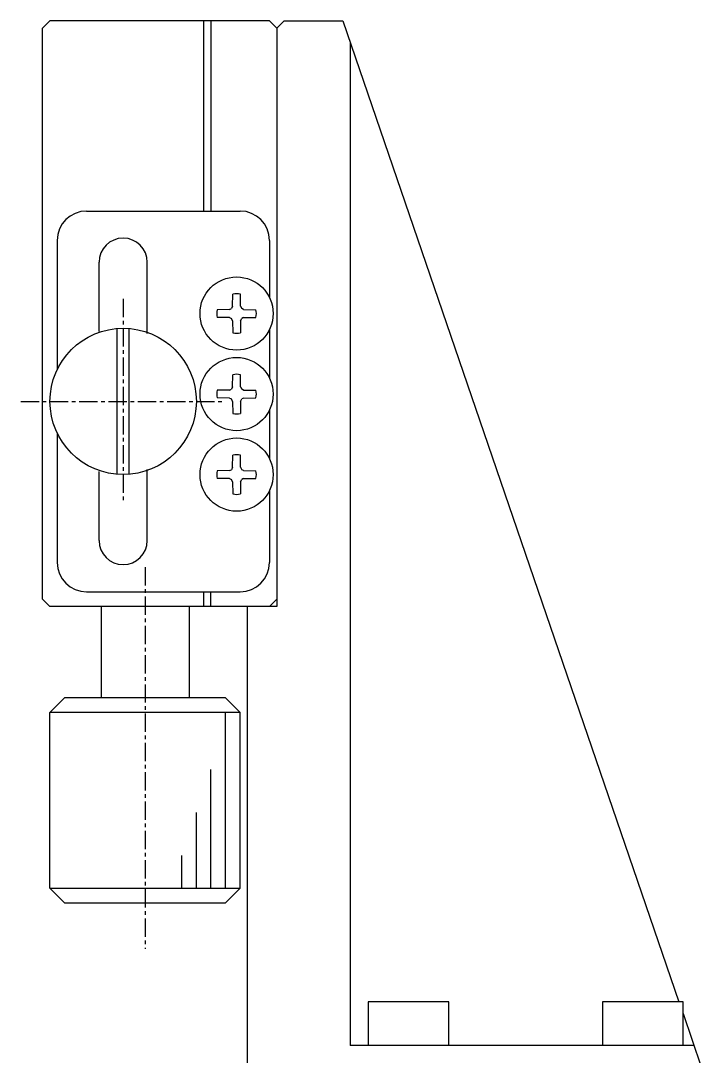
# Model space of a CAD drawing. Extents: x 85 to 291, y 58 to 217.
# Drawn here: x 221.6 to 268.1, y 144.1 to 214.8 of the extents above; entities that cross this region are included whole.
import ezdxf

# ---------------------------------------------------------------- set-up
doc = ezdxf.new("R2010")
doc.units = 0
doc.linetypes.add('CENTER', pattern=[2, 1.25, -0.25, 0.25, -0.25])
doc.layers.get('0').update_dxf_attribs({"linetype": 'CONTINUOUS'})
doc.layers.add('CENTER', color=1, linetype='CENTER')

msp = doc.modelspace()

# ---------------------------------------------------------------- linework, layer by layer
at = {"color": 7, "linetype": 'CONTINUOUS'}
for p, q in [((223.098, 214.306), (223.598, 214.806)), ((238.598, 214.806), (223.598, 214.806)), ((234.098, 214.806), (234.098, 201.806)), ((234.598, 214.806), (234.598, 201.806)), ((239.098, 214.306), (238.598, 214.806)), ((239.098, 214.306), (238.598, 214.806)), ((239.598, 214.806), (239.098, 214.306)), ((239.598, 214.806), (243.598, 214.806)), ((243.598, 214.806), (266.569, 147.806)), ((223.098, 175.306), (223.098, 214.306)), ((239.098, 214.306), (239.098, 204.806)), ((239.098, 214.306), (239.098, 174.806)), ((244.098, 213.348), (244.098, 144.806)), ((226.098, 201.806), (236.598, 201.806)), ((224.098, 199.806), (224.098, 190.986)), ((238.598, 199.806), (238.598, 195.896)), ((238.598, 199.806), (238.598, 195.896)), ((226.948, 193.591), (226.948, 198.306)), ((230.248, 193.451), (230.248, 198.306)), ((236.073, 195.306), (236.088, 196.131)), ((236.622, 195.306), (236.608, 196.131)), ((236.073, 195.306), (236, 195.141)), ((236.622, 195.306), (236.696, 195.141)), ((235.866, 195.081), (235.023, 195.066)), ((235.866, 194.532), (235.023, 194.546)), ((235.866, 195.081), (236, 195.141)), ((235.866, 194.532), (236, 194.472)), ((236.83, 195.081), (236.696, 195.141)), ((236.83, 194.532), (236.696, 194.472)), ((236.83, 195.081), (237.672, 195.066)), ((236.83, 194.532), (237.672, 194.546)), ((236.073, 194.307), (236, 194.472)), ((236.073, 194.307), (236.088, 193.482)), ((236.622, 194.307), (236.608, 193.482)), ((236.622, 194.307), (236.696, 194.472)), ((228.198, 183.822), (228.198, 193.79)), ((228.998, 183.822), (228.998, 193.79)), ((238.598, 193.717), (238.598, 190.396)), ((236.073, 189.806), (236.088, 190.631)), ((236.622, 189.806), (236.608, 190.631)), ((235.866, 189.581), (235.023, 189.566)), ((235.866, 189.581), (236, 189.641)), ((236.073, 189.806), (236, 189.641)), ((236.622, 189.806), (236.696, 189.641)), ((236.83, 189.581), (236.696, 189.641)), ((236.83, 189.581), (237.672, 189.566)), ((235.866, 189.032), (235.023, 189.046)), ((235.866, 189.032), (236, 188.972)), ((236.073, 188.807), (236, 188.972)), ((236.622, 188.807), (236.696, 188.972)), ((236.83, 189.032), (236.696, 188.972)), ((236.83, 189.032), (237.672, 189.046)), ((236.073, 188.807), (236.088, 187.982)), ((236.622, 188.807), (236.608, 187.982)), ((238.598, 188.217), (238.598, 184.896)), ((224.098, 186.627), (224.098, 177.806)), ((236.073, 184.306), (236.088, 185.131)), ((236.622, 184.306), (236.608, 185.131)), ((226.948, 179.306), (226.948, 184.021)), ((230.248, 179.306), (230.248, 184.161)), ((235.866, 184.081), (235.023, 184.066)), ((235.866, 184.081), (236, 184.141)), ((236.073, 184.306), (236, 184.141)), ((236.622, 184.306), (236.696, 184.141)), ((236.83, 184.081), (236.696, 184.141)), ((236.83, 184.081), (237.672, 184.066)), ((235.866, 183.532), (235.023, 183.546)), ((235.866, 183.532), (236, 183.472)), ((236.073, 183.307), (236, 183.472)), ((236.073, 183.307), (236.088, 182.482)), ((236.622, 183.307), (236.608, 182.482)), ((236.622, 183.307), (236.696, 183.472)), ((236.83, 183.532), (236.696, 183.472)), ((236.83, 183.532), (237.672, 183.546)), ((238.598, 182.717), (238.598, 177.806)), ((226.098, 175.806), (236.598, 175.806)), ((234.098, 175.806), (234.098, 174.806)), ((234.598, 174.806), (234.598, 175.806)), ((223.098, 175.306), (223.598, 174.806)), ((239.098, 174.806), (223.598, 174.806)), ((227.098, 174.806), (227.098, 168.556)), ((233.098, 174.806), (233.098, 168.556)), ((237.098, 140.306), (237.098, 174.806)), ((239.098, 175.306), (238.598, 174.806)), ((224.598, 168.556), (223.598, 167.556)), ((235.598, 168.556), (224.598, 168.556)), ((235.598, 168.556), (236.598, 167.556)), ((223.598, 155.556), (223.598, 167.556)), ((236.598, 155.556), (236.598, 167.556)), ((224.598, 154.556), (223.598, 155.556)), ((235.598, 154.556), (236.598, 155.556)), ((224.598, 154.556), (235.598, 154.556)), ((250.848, 147.806), (245.348, 147.806)), ((245.348, 147.806), (245.348, 144.806)), ((250.848, 144.806), (250.848, 147.806)), ((261.348, 147.806), (261.348, 144.806)), ((266.848, 147.806), (261.348, 147.806)), ((266.848, 144.806), (266.848, 147.806)), ((266.848, 146.994), (268.098, 143.348)), ((267.598, 144.806), (244.098, 144.806))]:
    msp.add_line(p, q, dxfattribs=at)
at = {"color": 3, "linetype": 'CONTINUOUS'}
for p, q in [((236.598, 167.556), (223.598, 167.556)), ((235.598, 155.556), (235.598, 167.556)), ((234.598, 155.556), (234.598, 163.672)), ((233.598, 155.556), (233.598, 160.727)), ((232.598, 155.556), (232.598, 157.79)), ((223.598, 155.556), (236.598, 155.556))]:
    msp.add_line(p, q, dxfattribs=at)
at = {"color": 7, "linetype": 'CONTINUOUS'}
for centre, radius in [((236.348, 194.806), 2.5), ((228.598, 188.806), 5), ((236.348, 189.306), 2.5), ((236.348, 183.806), 2.5)]:
    msp.add_circle(centre, radius, dxfattribs=at)
for centre, radius, start, end in [((226.098, 199.806), 2, 90, 180), ((236.598, 199.806), 2, 0, 90), ((228.598, 198.306), 1.65, 0, 180), ((236.348, 194.806), 1.35, 78.89588, 101.10412), ((236.348, 194.806), 1.35, 168.89588, 191.10412), ((236.348, 194.806), 1.35, 348.89588, 11.10412), ((236.348, 194.806), 1.35, 258.89588, 281.10412), ((236.348, 189.306), 1.35, 78.89588, 101.10412), ((236.348, 189.306), 1.35, 168.89588, 191.10412), ((236.348, 189.306), 1.35, 348.89588, 11.10412), ((236.348, 189.306), 1.35, 258.89588, 281.10412), ((236.348, 183.806), 1.35, 78.89588, 101.10412), ((236.348, 183.806), 1.35, 168.89588, 191.10412), ((236.348, 183.806), 1.35, 348.89588, 11.10412), ((236.348, 183.806), 1.35, 258.89588, 281.10412), ((228.598, 179.306), 1.65, 180, 0), ((226.098, 177.806), 2, 180, 270), ((236.598, 177.806), 2, 270, 0)]:
    msp.add_arc(centre, radius, start, end, dxfattribs=at)
at = {"layer": 'CENTER', "color": 1, "linetype": 'CENTER'}
for p, q in [((228.598, 195.806), (228.598, 181.806)), ((221.598, 188.806), (235.598, 188.806)), ((230.098, 177.481), (230.098, 151.423))]:
    msp.add_line(p, q, dxfattribs=at)

doc.saveas('drawing.dxf')
